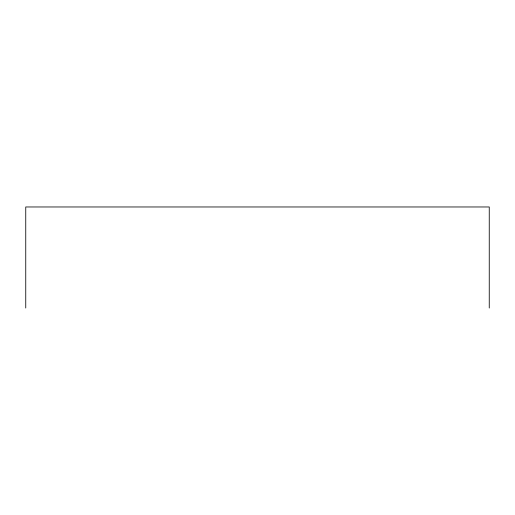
<?xml version="1.0" encoding="UTF-8"?>
<svg xmlns="http://www.w3.org/2000/svg" width="515" height="515" viewBox="0 0 515 515"><rect width="100%" height="100%" fill="white"/><g stroke="black" fill="none" stroke-linecap="round" stroke-linejoin="round"><path stroke-width="0.77" d="M489.25 308.028L489.25 206.972L25.75 206.972L25.75 308.028"/></g></svg>
